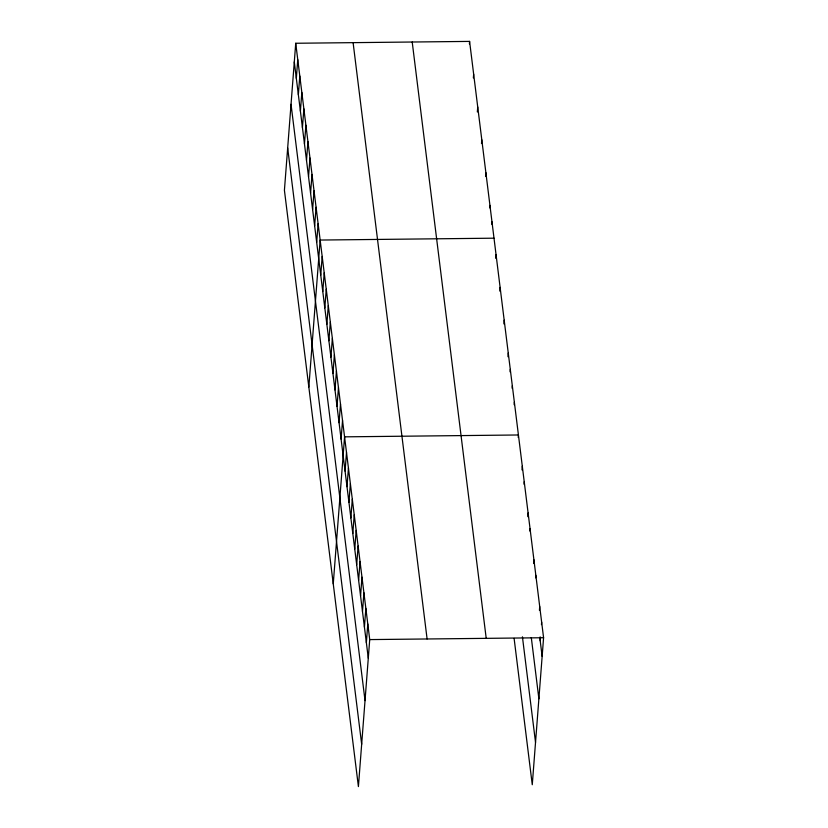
<?xml version="1.0" encoding="UTF-8"?>
<svg xmlns="http://www.w3.org/2000/svg" width="828" height="828" viewBox="0 0 828 828"><rect width="100%" height="100%" fill="white"/><g stroke="black" fill="none" stroke-linecap="round" stroke-linejoin="round"><path stroke-width="1.24" d="M295.731 43.263L284.418 190.264L358.41 786.6L369.723 639.589L295.731 43.263L469.59 41.4L543.582 637.736L532.269 784.737L514.105 638.378M296.331 78.339L297.759 59.657M298.359 94.734L299.798 76.062M300.398 111.138L301.837 92.457M302.427 127.533L303.866 108.851M304.466 143.927L305.905 125.256M306.505 160.332L307.944 141.65M308.534 176.726L309.972 158.055M310.572 193.131L312.011 174.449M312.611 209.525L314.04 190.854M314.64 225.93L316.079 207.248M316.679 242.325L318.118 223.653M308.834 387.059L320.146 240.048L494.005 238.185M320.746 275.124L322.185 256.452M322.785 291.528L324.214 272.847M324.814 307.923L326.253 289.241M326.853 324.328L328.292 305.646M328.882 340.722L330.32 322.04M330.921 357.116L332.359 338.445M332.959 373.521L334.388 354.839M334.988 389.916L336.427 371.244M337.027 406.32L338.466 387.639M339.056 422.715L340.494 404.043M341.095 439.119L342.533 420.438M333.26 583.843L344.572 436.842L518.421 434.979L518.235 437.474M345.069 471.111L346.508 452.43M347.004 486.709L348.443 468.027M348.94 502.306L350.379 483.624M350.875 517.904L352.304 499.222M352.811 533.501L354.239 514.819M354.746 549.099L356.175 530.417M356.682 564.686L358.11 546.014M358.617 580.283L360.045 561.612M360.553 595.881L361.981 577.209M362.488 611.478L363.916 592.807M364.423 627.075L365.852 608.394M366.359 642.673L367.787 623.991M469.393 43.894L469.59 41.4M473.368 77.935L473.657 74.199M477.342 111.977L477.725 106.998M481.503 143.534L481.792 139.797M485.581 176.333L485.86 172.597M489.741 207.88L489.938 205.396M491.78 224.284L491.967 221.79M495.755 258.326L496.034 254.589M499.822 291.125L500.112 287.388M503.89 323.924L504.18 320.188M507.957 356.723L508.247 352.987M510.089 371.875L510.286 369.381M512.128 388.27L512.315 385.786M514.157 404.675L514.354 402.18M522.002 469.911L522.292 466.174M524.041 484.256L524.227 481.772M527.809 516.693L528.098 512.956M529.848 531.048L530.034 528.554M533.615 563.485L533.905 559.749M535.654 577.84L535.84 575.346M539.421 610.277L539.711 606.541M540.208 640.81L540.498 637.074M541.46 624.622L541.647 622.139M369.723 639.589L543.582 637.736M539.763 637.218L542.143 656.407M531.297 637.57L538.883 698.76M522.427 636.815L535.53 742.395M412.209 42.011L486.212 638.347M353.101 42.642L427.103 638.978M294.292 61.934L368.294 658.27M291.032 104.287L365.034 700.623M287.678 147.922L361.67 744.248"/></g></svg>
